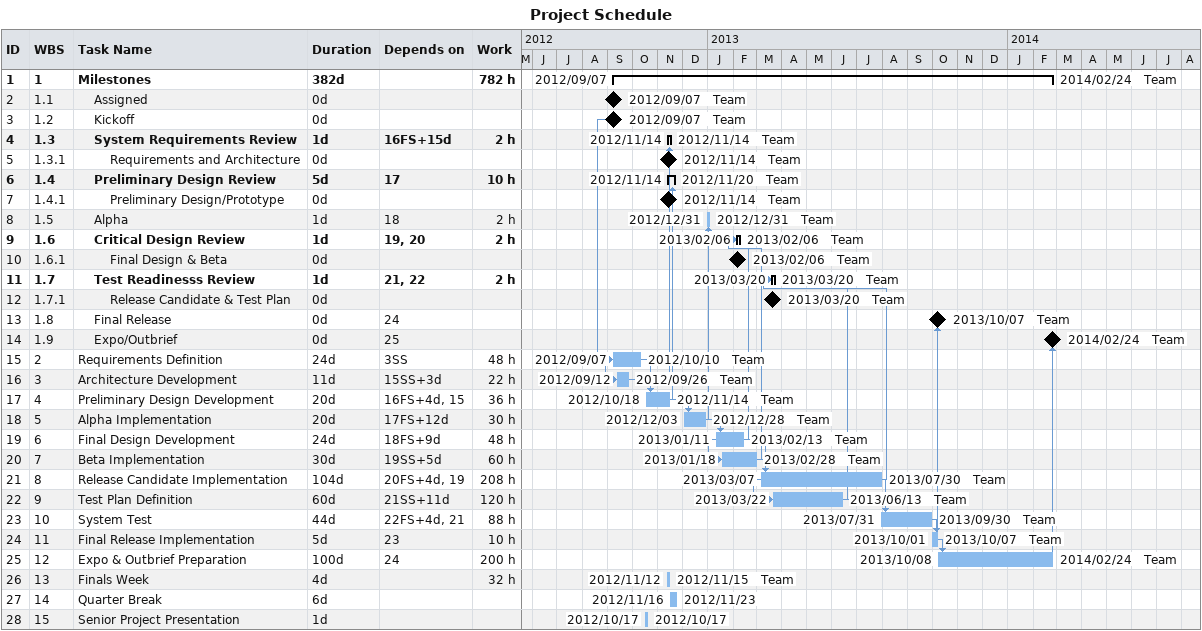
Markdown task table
Project Schedule

| ID | WBS | Task | Duration | Start | Finish | Predecessors | Resources | Work (h) |
|---|---|---|---|---|---|---|---|---|
| 1 | 1 | **Milestones** | 382d | 2012-09-07 | 2014-02-24 |  | Team | 782 |
| 2 | 1.1 | Assigned | 0d | 2012-09-07 | 2012-09-07 |  | Team |  |
| 3 | 1.2 | Kickoff | 0d | 2012-09-07 | 2012-09-07 |  | Team |  |
| 4 | 1.3 | **System Requirements Review** | 1d | 2012-11-14 | 2012-11-14 | 16FS+15d | Team | 2 |
| 5 | 1.3.1 | Requirements and Architecture | 0d | 2012-11-14 | 2012-11-14 |  | Team |  |
| 6 | 1.4 | **Preliminary Design Review** | 5d | 2012-11-14 | 2012-11-20 | 17 | Team | 10 |
| 7 | 1.4.1 | Preliminary Design/Prototype | 0d | 2012-11-14 | 2012-11-14 |  | Team |  |
| 8 | 1.5 | Alpha | 1d | 2012-12-31 | 2012-12-31 | 18 | Team | 2 |
| 9 | 1.6 | **Critical Design Review** | 1d | 2013-02-06 | 2013-02-06 | 19, 20 | Team | 2 |
| 10 | 1.6.1 | Final Design & Beta | 0d | 2013-02-06 | 2013-02-06 |  | Team |  |
| 11 | 1.7 | **Test Readinesss Review** | 1d | 2013-03-20 | 2013-03-20 | 21, 22 | Team | 2 |
| 12 | 1.7.1 | Release Candidate & Test Plan | 0d | 2013-03-20 | 2013-03-20 |  | Team |  |
| 13 | 1.8 | Final Release | 0d | 2013-10-07 | 2013-10-07 | 24 | Team |  |
| 14 | 1.9 | Expo/Outbrief | 0d | 2014-02-24 | 2014-02-24 | 25 | Team |  |
| 15 | 2 | Requirements Definition | 24d | 2012-09-07 | 2012-10-10 | 3SS | Team | 48 |
| 16 | 3 | Architecture Development | 11d | 2012-09-12 | 2012-09-26 | 15SS+3d | Team | 22 |
| 17 | 4 | Preliminary Design Development | 20d | 2012-10-18 | 2012-11-14 | 16FS+4d, 15 | Team | 36 |
| 18 | 5 | Alpha Implementation | 20d | 2012-12-03 | 2012-12-28 | 17FS+12d | Team | 30 |
| 19 | 6 | Final Design Development | 24d | 2013-01-11 | 2013-02-13 | 18FS+9d | Team | 48 |
| 20 | 7 | Beta Implementation | 30d | 2013-01-18 | 2013-02-28 | 19SS+5d | Team | 60 |
| 21 | 8 | Release Candidate Implementation | 104d | 2013-03-07 | 2013-07-30 | 20FS+4d, 19 | Team | 208 |
| 22 | 9 | Test Plan Definition | 60d | 2013-03-22 | 2013-06-13 | 21SS+11d | Team | 120 |
| 23 | 10 | System Test | 44d | 2013-07-31 | 2013-09-30 | 22FS+4d, 21 | Team | 88 |
| 24 | 11 | Final Release Implementation | 5d | 2013-10-01 | 2013-10-07 | 23 | Team | 10 |
| 25 | 12 | Expo & Outbrief Preparation | 100d | 2013-10-08 | 2014-02-24 | 24 | Team | 200 |
| 26 | 13 | Finals Week | 4d | 2012-11-12 | 2012-11-15 |  | Team | 32 |
| 27 | 14 | Quarter Break | 6d | 2012-11-16 | 2012-11-23 |  |  |  |
| 28 | 15 | Senior Project Presentation | 1d | 2012-10-17 | 2012-10-17 |  |  |  |
